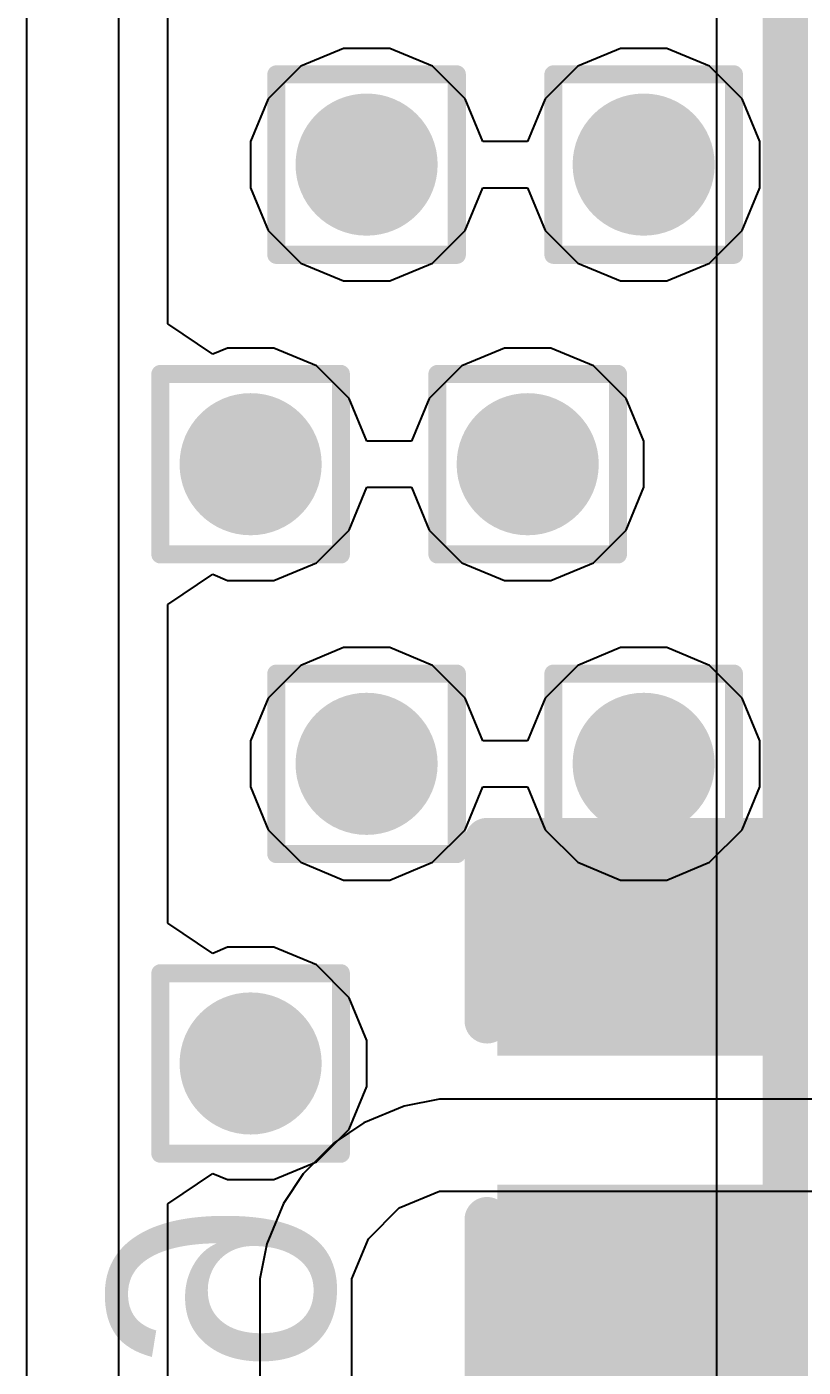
# Model space of a CAD drawing. Header units: inches. Extents: x -12 to 5355, y -7 to 5366.
# Drawn here: x 10.617 to 12.802, y 36.389 to 40.161 of the extents above; entities that cross this region are included whole.
import ezdxf

# ---------------------------------------------------------------- set-up
doc = ezdxf.new("R2010")
doc.units = ezdxf.units.IN
for name, color, linetype in [('BOTTOM LAYER', 5, 'Continuous'), ('Bottom Overlay', 54, 'Continuous'), ('Drill Drawing', 1, 'Continuous'), ('GROUND1', 16, 'Continuous'), ('GROUND2', 156, 'Continuous'), ('Keep-Out Layer', 6, 'Continuous'), ('POWER', 76, 'Continuous'), ('SIGNAL', 90, 'Continuous'), ('TOP LAYER', 1, 'Continuous'), ('Top Overlay', 2, 'Continuous'), ('Top Paste', 8, 'Continuous'), ('Top Solder', 216, 'Continuous'), ('Via Holes', 16, 'Continuous')]:
    doc.layers.add(name, color=color, linetype=linetype)
doc.styles.add('Arial', font='', dxfattribs={"height": 0.2})
doc.styles.get('Arial').set_extended_font_data('Arial')

# ---------------------------------------------------------------- blocks, each defined once
blk = doc.blocks.new('C___0402_135')
at = {"layer": 'TOP LAYER'}
for points in [[(-0.6985, -0.3175), (-0.6985, 0.3175), (-0.2413, 0.3175), (-0.2413, -0.3175)], [(0.2413, -0.3175), (0.2413, 0.3175), (0.6985, 0.3175), (0.6985, -0.3175)]]:
    blk.add_hatch(color=1, dxfattribs=at).paths.add_polyline_path(points)
at = {"layer": 'Top Paste'}
for points in [[(-0.6985, -0.3175), (-0.6985, 0.3175), (-0.2413, 0.3175), (-0.2413, -0.3175)], [(0.2413, -0.3175), (0.2413, 0.3175), (0.6985, 0.3175), (0.6985, -0.3175)]]:
    blk.add_hatch(color=8, dxfattribs=at).paths.add_polyline_path(points)
at = {"layer": 'Top Solder'}
for points in [[(-0.7585, -0.3775), (-0.7585, 0.3775), (-0.1813, 0.3775), (-0.1813, -0.3775)], [(0.1813, -0.3775), (0.1813, 0.3775), (0.7585, 0.3775), (0.7585, -0.3775)]]:
    blk.add_hatch(color=216, dxfattribs=at).paths.add_polyline_path(points)
at = {"layer": 'Top Overlay'}
for points in [[(-0.7874, -0.4064, 0.127, 0.127, 0), (-0.7874, 0.4064, 0.127, 0.127, 0)], [(-0.2794, 0.4064, 0.127, 0.127, 0), (-0.7874, 0.4064, 0.127, 0.127, 0)], [(0.7874, 0.4064, 0.127, 0.127, 0), (0.2794, 0.4064, 0.127, 0.127, 0)], [(0.7874, -0.4064, 0.127, 0.127, 0), (0.7874, 0.4064, 0.127, 0.127, 0)], [(-0.2794, -0.4064, 0.127, 0.127, 0), (-0.7874, -0.4064, 0.127, 0.127, 0)], [(0.7874, -0.4064, 0.127, 0.127, 0), (0.2794, -0.4064, 0.127, 0.127, 0)]]:
    blk.add_lwpolyline(points, format="xyseb", dxfattribs=at)
for points in [[(-0.8191, 0.4064, 0.0635, 0.0635, 1), (-0.7556, 0.4064, 0.0635, 0.0635, 1)], [(-0.8191, 0.4064, 0.0635, 0.0635, 1), (-0.7556, 0.4064, 0.0635, 0.0635, 1)], [(-0.3111, 0.4064, 0.0635, 0.0635, 1), (-0.2477, 0.4064, 0.0635, 0.0635, 1)], [(0.2477, 0.4064, 0.0635, 0.0635, 1), (0.3111, 0.4064, 0.0635, 0.0635, 1)], [(0.7556, 0.4064, 0.0635, 0.0635, 1), (0.8191, 0.4064, 0.0635, 0.0635, 1)], [(0.7556, 0.4064, 0.0635, 0.0635, 1), (0.8191, 0.4064, 0.0635, 0.0635, 1)], [(-0.8191, -0.4064, 0.0635, 0.0635, 1), (-0.7556, -0.4064, 0.0635, 0.0635, 1)], [(-0.8191, -0.4064, 0.0635, 0.0635, 1), (-0.7556, -0.4064, 0.0635, 0.0635, 1)], [(-0.3111, -0.4064, 0.0635, 0.0635, 1), (-0.2477, -0.4064, 0.0635, 0.0635, 1)], [(0.2477, -0.4064, 0.0635, 0.0635, 1), (0.3111, -0.4064, 0.0635, 0.0635, 1)], [(0.7556, -0.4064, 0.0635, 0.0635, 1), (0.8191, -0.4064, 0.0635, 0.0635, 1)], [(0.7556, -0.4064, 0.0635, 0.0635, 1), (0.8191, -0.4064, 0.0635, 0.0635, 1)]]:
    blk.add_lwpolyline(points, format="xyseb", close=True, dxfattribs=at)

msp = doc.modelspace()

# ---------------------------------------------------------------- hatches: boundary and pattern name
at = {"layer": 'BOTTOM LAYER'}
h = msp.add_hatch(color=5, dxfattribs=at)
edge = h.paths.add_edge_path()
edge.add_arc((11.5735, 39.7736), 0.2, 0, 360)
h = msp.add_hatch(color=5, dxfattribs=at)
edge = h.paths.add_edge_path()
edge.add_arc((12.3533, 39.7736), 0.2, 0, 360)
h = msp.add_hatch(color=5, dxfattribs=at)
edge = h.paths.add_edge_path()
edge.add_arc((11.2471, 38.9304), 0.2, 0, 360)
h = msp.add_hatch(color=5, dxfattribs=at)
edge = h.paths.add_edge_path()
edge.add_arc((12.0269, 38.9304), 0.2, 0, 360)
h = msp.add_hatch(color=5, dxfattribs=at)
edge = h.paths.add_edge_path()
edge.add_arc((11.5735, 38.0871), 0.2, 0, 360)
h = msp.add_hatch(color=5, dxfattribs=at)
edge = h.paths.add_edge_path()
edge.add_arc((12.3533, 38.0871), 0.2, 0, 360)
h = msp.add_hatch(color=5, dxfattribs=at)
edge = h.paths.add_edge_path()
edge.add_arc((11.2471, 37.2438), 0.2, 0, 360)
at = {"layer": 'GROUND1'}
h = msp.add_hatch(color=16, dxfattribs=at)
edge = h.paths.add_edge_path()
edge.add_arc((11.5735, 39.7736), 0.2, 0, 360)
h = msp.add_hatch(color=16, dxfattribs=at)
edge = h.paths.add_edge_path()
edge.add_arc((12.3533, 39.7736), 0.2, 0, 360)
h = msp.add_hatch(color=16, dxfattribs=at)
edge = h.paths.add_edge_path()
edge.add_arc((11.2471, 38.9304), 0.2, 0, 360)
h = msp.add_hatch(color=16, dxfattribs=at)
edge = h.paths.add_edge_path()
edge.add_arc((12.0269, 38.9304), 0.2, 0, 360)
h = msp.add_hatch(color=16, dxfattribs=at)
edge = h.paths.add_edge_path()
edge.add_arc((11.5735, 38.0871), 0.2, 0, 360)
h = msp.add_hatch(color=16, dxfattribs=at)
edge = h.paths.add_edge_path()
edge.add_arc((12.3533, 38.0871), 0.2, 0, 360)
h = msp.add_hatch(color=16, dxfattribs=at)
edge = h.paths.add_edge_path()
edge.add_arc((11.2471, 37.2438), 0.2, 0, 360)
at = {"layer": 'GROUND2'}
h = msp.add_hatch(color=156, dxfattribs=at)
edge = h.paths.add_edge_path()
edge.add_arc((11.5735, 39.7736), 0.2, 0, 360)
h = msp.add_hatch(color=156, dxfattribs=at)
edge = h.paths.add_edge_path()
edge.add_arc((12.3533, 39.7736), 0.2, 0, 360)
h = msp.add_hatch(color=156, dxfattribs=at)
edge = h.paths.add_edge_path()
edge.add_arc((11.2471, 38.9304), 0.2, 0, 360)
h = msp.add_hatch(color=156, dxfattribs=at)
edge = h.paths.add_edge_path()
edge.add_arc((12.0269, 38.9304), 0.2, 0, 360)
h = msp.add_hatch(color=156, dxfattribs=at)
edge = h.paths.add_edge_path()
edge.add_arc((11.5735, 38.0871), 0.2, 0, 360)
h = msp.add_hatch(color=156, dxfattribs=at)
edge = h.paths.add_edge_path()
edge.add_arc((12.3533, 38.0871), 0.2, 0, 360)
h = msp.add_hatch(color=156, dxfattribs=at)
edge = h.paths.add_edge_path()
edge.add_arc((11.2471, 37.2438), 0.2, 0, 360)
at = {"layer": 'POWER'}
h = msp.add_hatch(color=76, dxfattribs=at)
edge = h.paths.add_edge_path()
edge.add_arc((11.5735, 39.7736), 0.2, 0, 360)
h = msp.add_hatch(color=76, dxfattribs=at)
edge = h.paths.add_edge_path()
edge.add_arc((12.3533, 39.7736), 0.2, 0, 360)
h = msp.add_hatch(color=76, dxfattribs=at)
edge = h.paths.add_edge_path()
edge.add_arc((11.2471, 38.9304), 0.2, 0, 360)
h = msp.add_hatch(color=76, dxfattribs=at)
edge = h.paths.add_edge_path()
edge.add_arc((12.0269, 38.9304), 0.2, 0, 360)
h = msp.add_hatch(color=76, dxfattribs=at)
edge = h.paths.add_edge_path()
edge.add_arc((11.5735, 38.0871), 0.2, 0, 360)
h = msp.add_hatch(color=76, dxfattribs=at)
edge = h.paths.add_edge_path()
edge.add_arc((12.3533, 38.0871), 0.2, 0, 360)
h = msp.add_hatch(color=76, dxfattribs=at)
edge = h.paths.add_edge_path()
edge.add_arc((11.2471, 37.2438), 0.2, 0, 360)
at = {"layer": 'SIGNAL'}
h = msp.add_hatch(color=90, dxfattribs=at)
edge = h.paths.add_edge_path()
edge.add_arc((11.5735, 39.7736), 0.2, 0, 360)
h = msp.add_hatch(color=90, dxfattribs=at)
edge = h.paths.add_edge_path()
edge.add_arc((12.3533, 39.7736), 0.2, 0, 360)
h = msp.add_hatch(color=90, dxfattribs=at)
edge = h.paths.add_edge_path()
edge.add_arc((11.2471, 38.9304), 0.2, 0, 360)
h = msp.add_hatch(color=90, dxfattribs=at)
edge = h.paths.add_edge_path()
edge.add_arc((12.0269, 38.9304), 0.2, 0, 360)
h = msp.add_hatch(color=90, dxfattribs=at)
edge = h.paths.add_edge_path()
edge.add_arc((11.5735, 38.0871), 0.2, 0, 360)
h = msp.add_hatch(color=90, dxfattribs=at)
edge = h.paths.add_edge_path()
edge.add_arc((12.3533, 38.0871), 0.2, 0, 360)
h = msp.add_hatch(color=90, dxfattribs=at)
edge = h.paths.add_edge_path()
edge.add_arc((11.2471, 37.2438), 0.2, 0, 360)
at = {"layer": 'TOP LAYER'}
h = msp.add_hatch(color=1, dxfattribs=at)
edge = h.paths.add_edge_path()
edge.add_arc((11.5735, 39.7736), 0.2, 0, 360)
h = msp.add_hatch(color=1, dxfattribs=at)
edge = h.paths.add_edge_path()
edge.add_arc((12.3533, 39.7736), 0.2, 0, 360)
h = msp.add_hatch(color=1, dxfattribs=at)
edge = h.paths.add_edge_path()
edge.add_arc((11.2471, 38.9304), 0.2, 0, 360)
h = msp.add_hatch(color=1, dxfattribs=at)
edge = h.paths.add_edge_path()
edge.add_arc((12.0269, 38.9304), 0.2, 0, 360)
h = msp.add_hatch(color=1, dxfattribs=at)
edge = h.paths.add_edge_path()
edge.add_arc((11.5735, 38.0871), 0.2, 0, 360)
h = msp.add_hatch(color=1, dxfattribs=at)
edge = h.paths.add_edge_path()
edge.add_arc((12.3533, 38.0871), 0.2, 0, 360)
h = msp.add_hatch(color=1, dxfattribs=at)
edge = h.paths.add_edge_path()
edge.add_arc((11.2471, 37.2438), 0.2, 0, 360)
at = {"layer": 'Via Holes'}
h = msp.add_hatch(color=7, dxfattribs=at)
edge = h.paths.add_edge_path()
edge.add_arc((11.5735, 39.7736), 0.1, 0, 360)
h = msp.add_hatch(color=7, dxfattribs=at)
edge = h.paths.add_edge_path()
edge.add_arc((12.3533, 39.7736), 0.1, 0, 360)
h = msp.add_hatch(color=7, dxfattribs=at)
edge = h.paths.add_edge_path()
edge.add_arc((11.2471, 38.9304), 0.1, 0, 360)
h = msp.add_hatch(color=7, dxfattribs=at)
edge = h.paths.add_edge_path()
edge.add_arc((12.0269, 38.9304), 0.1, 0, 360)
h = msp.add_hatch(color=7, dxfattribs=at)
edge = h.paths.add_edge_path()
edge.add_arc((11.5735, 38.0871), 0.1, 0, 360)
h = msp.add_hatch(color=7, dxfattribs=at)
edge = h.paths.add_edge_path()
edge.add_arc((12.3533, 38.0871), 0.1, 0, 360)
h = msp.add_hatch(color=7, dxfattribs=at)
edge = h.paths.add_edge_path()
edge.add_arc((11.2471, 37.2438), 0.1, 0, 360)

# ---------------------------------------------------------------- linework, layer by layer
at = {"layer": 'BOTTOM LAYER'}
msp.add_line((10.8762, 33.914), (10.8762, 60.2174), dxfattribs=at)
at = {"layer": 'Drill Drawing'}
for points in [[(11.3195, 40.0276, 0.0508, 0.0508, 0), (11.8275, 40.0276, 0.0508, 0.0508, 0)], [(11.3195, 39.5196, 0.0508, 0.0508, 0), (11.3195, 40.0276, 0.0508, 0.0508, 0)], [(11.8275, 39.5196, 0.0508, 0.0508, 0), (11.8275, 40.0276, 0.0508, 0.0508, 0)], [(12.0993, 40.0276, 0.0508, 0.0508, 0), (12.6073, 40.0276, 0.0508, 0.0508, 0)], [(12.0993, 39.5196, 0.0508, 0.0508, 0), (12.0993, 40.0276, 0.0508, 0.0508, 0)], [(12.6073, 39.5196, 0.0508, 0.0508, 0), (12.6073, 40.0276, 0.0508, 0.0508, 0)], [(11.3195, 39.5196, 0.0508, 0.0508, 0), (11.8275, 39.5196, 0.0508, 0.0508, 0)], [(12.0993, 39.5196, 0.0508, 0.0508, 0), (12.6073, 39.5196, 0.0508, 0.0508, 0)], [(10.9931, 39.1844, 0.0508, 0.0508, 0), (11.5011, 39.1844, 0.0508, 0.0508, 0)], [(10.9931, 38.6764, 0.0508, 0.0508, 0), (10.9931, 39.1844, 0.0508, 0.0508, 0)], [(11.5011, 38.6764, 0.0508, 0.0508, 0), (11.5011, 39.1844, 0.0508, 0.0508, 0)], [(11.7729, 39.1844, 0.0508, 0.0508, 0), (12.2809, 39.1844, 0.0508, 0.0508, 0)], [(11.7729, 38.6764, 0.0508, 0.0508, 0), (11.7729, 39.1844, 0.0508, 0.0508, 0)], [(12.2809, 38.6764, 0.0508, 0.0508, 0), (12.2809, 39.1844, 0.0508, 0.0508, 0)], [(10.9931, 38.6764, 0.0508, 0.0508, 0), (11.5011, 38.6764, 0.0508, 0.0508, 0)], [(11.7729, 38.6764, 0.0508, 0.0508, 0), (12.2809, 38.6764, 0.0508, 0.0508, 0)], [(11.3195, 38.3411, 0.0508, 0.0508, 0), (11.8275, 38.3411, 0.0508, 0.0508, 0)], [(11.3195, 37.8331, 0.0508, 0.0508, 0), (11.3195, 38.3411, 0.0508, 0.0508, 0)], [(11.8275, 37.8331, 0.0508, 0.0508, 0), (11.8275, 38.3411, 0.0508, 0.0508, 0)], [(12.0993, 38.3411, 0.0508, 0.0508, 0), (12.6073, 38.3411, 0.0508, 0.0508, 0)], [(12.0993, 37.8331, 0.0508, 0.0508, 0), (12.0993, 38.3411, 0.0508, 0.0508, 0)], [(12.6073, 37.8331, 0.0508, 0.0508, 0), (12.6073, 38.3411, 0.0508, 0.0508, 0)], [(11.3195, 37.8331, 0.0508, 0.0508, 0), (11.8275, 37.8331, 0.0508, 0.0508, 0)], [(12.0993, 37.8331, 0.0508, 0.0508, 0), (12.6073, 37.8331, 0.0508, 0.0508, 0)], [(10.9931, 37.4978, 0.0508, 0.0508, 0), (11.5011, 37.4978, 0.0508, 0.0508, 0)], [(10.9931, 36.9898, 0.0508, 0.0508, 0), (10.9931, 37.4978, 0.0508, 0.0508, 0)], [(11.5011, 36.9898, 0.0508, 0.0508, 0), (11.5011, 37.4978, 0.0508, 0.0508, 0)], [(10.9931, 36.9898, 0.0508, 0.0508, 0), (11.5011, 36.9898, 0.0508, 0.0508, 0)]]:
    msp.add_lwpolyline(points, format="xyseb", dxfattribs=at)
for points in [[(11.3068, 40.0276, 0.0254, 0.0254, 1), (11.3322, 40.0276, 0.0254, 0.0254, 1)], [(11.3068, 40.0276, 0.0254, 0.0254, 1), (11.3322, 40.0276, 0.0254, 0.0254, 1)], [(11.8148, 40.0276, 0.0254, 0.0254, 1), (11.8402, 40.0276, 0.0254, 0.0254, 1)], [(11.8148, 40.0276, 0.0254, 0.0254, 1), (11.8402, 40.0276, 0.0254, 0.0254, 1)], [(12.0866, 40.0276, 0.0254, 0.0254, 1), (12.112, 40.0276, 0.0254, 0.0254, 1)], [(12.0866, 40.0276, 0.0254, 0.0254, 1), (12.112, 40.0276, 0.0254, 0.0254, 1)], [(12.5946, 40.0276, 0.0254, 0.0254, 1), (12.62, 40.0276, 0.0254, 0.0254, 1)], [(12.5946, 40.0276, 0.0254, 0.0254, 1), (12.62, 40.0276, 0.0254, 0.0254, 1)], [(11.3068, 39.5196, 0.0254, 0.0254, 1), (11.3322, 39.5196, 0.0254, 0.0254, 1)], [(11.3068, 39.5196, 0.0254, 0.0254, 1), (11.3322, 39.5196, 0.0254, 0.0254, 1)], [(11.8148, 39.5196, 0.0254, 0.0254, 1), (11.8402, 39.5196, 0.0254, 0.0254, 1)], [(11.8148, 39.5196, 0.0254, 0.0254, 1), (11.8402, 39.5196, 0.0254, 0.0254, 1)], [(12.0866, 39.5196, 0.0254, 0.0254, 1), (12.112, 39.5196, 0.0254, 0.0254, 1)], [(12.0866, 39.5196, 0.0254, 0.0254, 1), (12.112, 39.5196, 0.0254, 0.0254, 1)], [(12.5946, 39.5196, 0.0254, 0.0254, 1), (12.62, 39.5196, 0.0254, 0.0254, 1)], [(12.5946, 39.5196, 0.0254, 0.0254, 1), (12.62, 39.5196, 0.0254, 0.0254, 1)], [(10.9804, 39.1844, 0.0254, 0.0254, 1), (11.0058, 39.1844, 0.0254, 0.0254, 1)], [(10.9804, 39.1844, 0.0254, 0.0254, 1), (11.0058, 39.1844, 0.0254, 0.0254, 1)], [(11.4884, 39.1844, 0.0254, 0.0254, 1), (11.5138, 39.1844, 0.0254, 0.0254, 1)], [(11.4884, 39.1844, 0.0254, 0.0254, 1), (11.5138, 39.1844, 0.0254, 0.0254, 1)], [(11.7602, 39.1844, 0.0254, 0.0254, 1), (11.7856, 39.1844, 0.0254, 0.0254, 1)], [(11.7602, 39.1844, 0.0254, 0.0254, 1), (11.7856, 39.1844, 0.0254, 0.0254, 1)], [(12.2682, 39.1844, 0.0254, 0.0254, 1), (12.2936, 39.1844, 0.0254, 0.0254, 1)], [(12.2682, 39.1844, 0.0254, 0.0254, 1), (12.2936, 39.1844, 0.0254, 0.0254, 1)], [(10.9804, 38.6764, 0.0254, 0.0254, 1), (11.0058, 38.6764, 0.0254, 0.0254, 1)], [(10.9804, 38.6764, 0.0254, 0.0254, 1), (11.0058, 38.6764, 0.0254, 0.0254, 1)], [(11.4884, 38.6764, 0.0254, 0.0254, 1), (11.5138, 38.6764, 0.0254, 0.0254, 1)], [(11.4884, 38.6764, 0.0254, 0.0254, 1), (11.5138, 38.6764, 0.0254, 0.0254, 1)], [(11.7602, 38.6764, 0.0254, 0.0254, 1), (11.7856, 38.6764, 0.0254, 0.0254, 1)], [(11.7602, 38.6764, 0.0254, 0.0254, 1), (11.7856, 38.6764, 0.0254, 0.0254, 1)], [(12.2682, 38.6764, 0.0254, 0.0254, 1), (12.2936, 38.6764, 0.0254, 0.0254, 1)], [(12.2682, 38.6764, 0.0254, 0.0254, 1), (12.2936, 38.6764, 0.0254, 0.0254, 1)], [(11.3068, 38.3411, 0.0254, 0.0254, 1), (11.3322, 38.3411, 0.0254, 0.0254, 1)], [(11.3068, 38.3411, 0.0254, 0.0254, 1), (11.3322, 38.3411, 0.0254, 0.0254, 1)], [(11.8148, 38.3411, 0.0254, 0.0254, 1), (11.8402, 38.3411, 0.0254, 0.0254, 1)], [(11.8148, 38.3411, 0.0254, 0.0254, 1), (11.8402, 38.3411, 0.0254, 0.0254, 1)], [(12.0866, 38.3411, 0.0254, 0.0254, 1), (12.112, 38.3411, 0.0254, 0.0254, 1)], [(12.0866, 38.3411, 0.0254, 0.0254, 1), (12.112, 38.3411, 0.0254, 0.0254, 1)], [(12.5946, 38.3411, 0.0254, 0.0254, 1), (12.62, 38.3411, 0.0254, 0.0254, 1)], [(12.5946, 38.3411, 0.0254, 0.0254, 1), (12.62, 38.3411, 0.0254, 0.0254, 1)], [(11.3068, 37.8331, 0.0254, 0.0254, 1), (11.3322, 37.8331, 0.0254, 0.0254, 1)], [(11.3068, 37.8331, 0.0254, 0.0254, 1), (11.3322, 37.8331, 0.0254, 0.0254, 1)], [(11.8148, 37.8331, 0.0254, 0.0254, 1), (11.8402, 37.8331, 0.0254, 0.0254, 1)], [(11.8148, 37.8331, 0.0254, 0.0254, 1), (11.8402, 37.8331, 0.0254, 0.0254, 1)], [(12.0866, 37.8331, 0.0254, 0.0254, 1), (12.112, 37.8331, 0.0254, 0.0254, 1)], [(12.0866, 37.8331, 0.0254, 0.0254, 1), (12.112, 37.8331, 0.0254, 0.0254, 1)], [(12.5946, 37.8331, 0.0254, 0.0254, 1), (12.62, 37.8331, 0.0254, 0.0254, 1)], [(12.5946, 37.8331, 0.0254, 0.0254, 1), (12.62, 37.8331, 0.0254, 0.0254, 1)], [(10.9804, 37.4978, 0.0254, 0.0254, 1), (11.0058, 37.4978, 0.0254, 0.0254, 1)], [(10.9804, 37.4978, 0.0254, 0.0254, 1), (11.0058, 37.4978, 0.0254, 0.0254, 1)], [(11.4884, 37.4978, 0.0254, 0.0254, 1), (11.5138, 37.4978, 0.0254, 0.0254, 1)], [(11.4884, 37.4978, 0.0254, 0.0254, 1), (11.5138, 37.4978, 0.0254, 0.0254, 1)], [(10.9804, 36.9898, 0.0254, 0.0254, 1), (11.0058, 36.9898, 0.0254, 0.0254, 1)], [(10.9804, 36.9898, 0.0254, 0.0254, 1), (11.0058, 36.9898, 0.0254, 0.0254, 1)], [(11.4884, 36.9898, 0.0254, 0.0254, 1), (11.5138, 36.9898, 0.0254, 0.0254, 1)], [(11.4884, 36.9898, 0.0254, 0.0254, 1), (11.5138, 36.9898, 0.0254, 0.0254, 1)]]:
    msp.add_lwpolyline(points, format="xyseb", close=True, dxfattribs=at)
at = {"layer": 'GROUND1'}
msp.add_line((10.8762, 33.8074), (10.8762, 60.2174), dxfattribs=at)
at = {"layer": 'GROUND2'}
msp.add_line((10.8762, 33.8074), (10.8762, 60.2174), dxfattribs=at)
at = {"layer": 'Keep-Out Layer'}
msp.add_line((10.6172, 33.8074), (10.6172, 60.2996), dxfattribs=at)
at = {"layer": 'POWER'}
for p, q in [((11.0137, 39.3251), (11.0137, 40.2222)), ((11.5085, 40.1006), (11.3883, 40.0508)), ((11.6386, 40.1006), (11.5085, 40.1006)), ((11.7587, 40.0508), (11.6386, 40.1006)), ((12.2882, 40.1006), (12.1681, 40.0508)), ((12.4183, 40.1006), (12.2882, 40.1006)), ((12.5385, 40.0508), (12.4183, 40.1006)), ((11.3883, 40.0508), (11.2963, 39.9589)), ((11.8507, 39.9589), (11.7587, 40.0508)), ((12.1681, 40.0508), (12.0761, 39.9589)), ((12.6305, 39.9589), (12.5385, 40.0508)), ((11.2963, 39.9589), (11.2465, 39.8387)), ((11.9005, 39.8387), (11.8507, 39.9589)), ((12.0761, 39.9589), (12.0263, 39.8387)), ((12.6803, 39.8387), (12.6305, 39.9589)), ((11.2465, 39.8387), (11.2465, 39.7086)), ((12.0263, 39.8387), (11.9005, 39.8387)), ((12.6803, 39.7086), (12.6803, 39.8387)), ((11.2465, 39.7086), (11.2963, 39.5884)), ((11.8507, 39.5884), (11.9005, 39.7086)), ((11.9005, 39.7086), (12.0263, 39.7086)), ((12.0263, 39.7086), (12.0761, 39.5884)), ((12.6305, 39.5884), (12.6803, 39.7086)), ((11.2963, 39.5884), (11.3883, 39.4964)), ((11.7587, 39.4964), (11.8507, 39.5884)), ((12.0761, 39.5884), (12.1681, 39.4964)), ((12.5385, 39.4964), (12.6305, 39.5884)), ((11.3883, 39.4964), (11.5085, 39.4466)), ((11.6386, 39.4466), (11.7587, 39.4964)), ((12.1681, 39.4964), (12.2882, 39.4466)), ((12.4183, 39.4466), (12.5385, 39.4964)), ((11.5085, 39.4466), (11.6386, 39.4466)), ((12.2882, 39.4466), (12.4183, 39.4466)), ((11.1407, 39.2402), (11.0137, 39.3251)), ((11.1821, 39.2574), (11.1407, 39.2402)), ((11.3122, 39.2574), (11.1821, 39.2574)), ((11.4323, 39.2076), (11.3122, 39.2574)), ((11.9619, 39.2574), (11.8417, 39.2076)), ((12.0919, 39.2574), (11.9619, 39.2574)), ((12.2121, 39.2076), (12.0919, 39.2574)), ((11.5243, 39.1156), (11.4323, 39.2076)), ((11.8417, 39.2076), (11.7497, 39.1156)), ((12.3041, 39.1156), (12.2121, 39.2076)), ((11.5741, 38.9954), (11.5243, 39.1156)), ((11.7497, 39.1156), (11.6999, 38.9954)), ((12.3539, 38.9954), (12.3041, 39.1156)), ((11.6999, 38.9954), (11.5741, 38.9954)), ((12.3539, 38.8653), (12.3539, 38.9954)), ((11.5243, 38.7451), (11.5741, 38.8653)), ((11.5741, 38.8653), (11.6999, 38.8653)), ((11.6999, 38.8653), (11.7497, 38.7451)), ((12.3041, 38.7451), (12.3539, 38.8653)), ((11.4323, 38.6531), (11.5243, 38.7451)), ((11.7497, 38.7451), (11.8417, 38.6531)), ((12.2121, 38.6531), (12.3041, 38.7451)), ((11.3122, 38.6034), (11.4323, 38.6531)), ((11.8417, 38.6531), (11.9619, 38.6034)), ((12.0919, 38.6034), (12.2121, 38.6531)), ((11.0137, 38.5356), (11.1407, 38.6205)), ((11.1407, 38.6205), (11.1821, 38.6034)), ((11.1821, 38.6034), (11.3122, 38.6034)), ((11.9619, 38.6034), (12.0919, 38.6034)), ((11.0137, 37.6385), (11.0137, 38.5356)), ((11.5085, 38.4141), (11.3883, 38.3643)), ((11.6386, 38.4141), (11.5085, 38.4141)), ((11.7587, 38.3643), (11.6386, 38.4141)), ((12.2882, 38.4141), (12.1681, 38.3643)), ((12.4183, 38.4141), (12.2882, 38.4141)), ((12.5385, 38.3643), (12.4183, 38.4141)), ((11.3883, 38.3643), (11.2963, 38.2723)), ((11.8507, 38.2723), (11.7587, 38.3643)), ((12.1681, 38.3643), (12.0761, 38.2723)), ((12.6305, 38.2723), (12.5385, 38.3643)), ((11.2963, 38.2723), (11.2465, 38.1521)), ((11.9005, 38.1521), (11.8507, 38.2723)), ((12.0761, 38.2723), (12.0263, 38.1521)), ((12.6803, 38.1521), (12.6305, 38.2723)), ((11.2465, 38.1521), (11.2465, 38.022)), ((12.0263, 38.1521), (11.9005, 38.1521)), ((12.6803, 38.022), (12.6803, 38.1521)), ((11.2465, 38.022), (11.2963, 37.9018)), ((11.8507, 37.9018), (11.9005, 38.022)), ((11.9005, 38.022), (12.0263, 38.022)), ((12.0263, 38.022), (12.0761, 37.9018)), ((12.6305, 37.9018), (12.6803, 38.022)), ((11.2963, 37.9018), (11.3883, 37.8099)), ((11.7587, 37.8099), (11.8507, 37.9018)), ((12.0761, 37.9018), (12.1681, 37.8099)), ((12.5385, 37.8099), (12.6305, 37.9018)), ((11.3883, 37.8099), (11.5085, 37.7601)), ((11.6386, 37.7601), (11.7587, 37.8099)), ((12.1681, 37.8099), (12.2882, 37.7601)), ((12.4183, 37.7601), (12.5385, 37.8099)), ((11.5085, 37.7601), (11.6386, 37.7601)), ((12.2882, 37.7601), (12.4183, 37.7601)), ((11.1407, 37.5537), (11.0137, 37.6385)), ((11.1821, 37.5708), (11.1407, 37.5537)), ((11.3122, 37.5708), (11.1821, 37.5708)), ((11.4323, 37.521), (11.3122, 37.5708)), ((11.5243, 37.429), (11.4323, 37.521)), ((11.5741, 37.3088), (11.5243, 37.429)), ((11.5741, 37.1788), (11.5741, 37.3088)), ((11.5243, 37.0586), (11.5741, 37.1788)), ((11.4323, 36.9666), (11.5243, 37.0586)), ((11.0137, 36.8491), (11.1407, 36.9339)), ((11.1407, 36.9339), (11.1821, 36.9168)), ((11.3122, 36.9168), (11.4323, 36.9666)), ((11.1821, 36.9168), (11.3122, 36.9168)), ((11.0137, 35.4524), (11.0137, 36.8491))]:
    msp.add_line(p, q, dxfattribs=at)
at = {"layer": 'SIGNAL'}
for p, q in [((10.8762, 33.8074), (10.8762, 60.2174)), ((12.5579, 44.5092), (12.5579, 23.3423))]:
    msp.add_line(p, q, dxfattribs=at)
msp.add_lwpolyline([(12.7521, 10.0248, 0.127, 0.127, 0), (12.7521, 44.5092, 0.127, 0.127, 0)], format="xyseb", dxfattribs=at)
at = {"layer": 'TOP LAYER'}
for p, q in [((10.8762, 33.8074), (10.8762, 57.7662)), ((11.6792, 37.1233), (11.566, 37.0764)), ((11.7783, 37.143), (11.6792, 37.1233)), ((11.6792, 37.1233), (11.6792, 37.1233)), ((11.8396, 37.143), (11.7783, 37.143)), ((16.1258, 37.143), (11.8396, 37.143)), ((11.8396, 37.143), (11.8396, 37.143)), ((11.566, 37.0764), (11.482, 37.0202)), ((11.482, 37.0202), (11.3954, 36.9336)), ((11.3954, 36.9336), (11.3392, 36.8496)), ((11.6651, 36.8371), (11.7783, 36.884)), ((11.7783, 36.884), (11.8396, 36.884)), ((11.8396, 36.884), (16.1258, 36.884)), ((11.8396, 36.884), (11.8396, 36.884)), ((11.3392, 36.8496), (11.2923, 36.7364)), ((11.5785, 36.7505), (11.6651, 36.8371)), ((11.5316, 36.6373), (11.5785, 36.7505)), ((11.2923, 36.7364), (11.2726, 36.6373)), ((11.2923, 36.7364), (11.2923, 36.7364)), ((11.2726, 36.6373), (11.2726, 36.576)), ((11.5316, 36.576), (11.5316, 36.6373)), ((11.2726, 36.576), (11.2726, 34.3916)), ((11.5316, 34.3916), (11.5316, 36.576))]:
    msp.add_line(p, q, dxfattribs=at)
for points in [[(12.3533, 37.5882, 0.254, 0.254, 0), (12.3533, 38.0871, 0.254, 0.254, 0)], [(12.319, 37.5539, 0.1524, 0.1524, 0), (12.3533, 37.5882, 0.1524, 0.1524, 0)]]:
    msp.add_lwpolyline(points, format="xyseb", dxfattribs=at)
for points in [[(12.2898, 38.0871, 0.127, 0.127, 1), (12.4168, 38.0871, 0.127, 0.127, 1)], [(12.2898, 37.5882, 0.127, 0.127, 1), (12.4168, 37.5882, 0.127, 0.127, 1)], [(12.3152, 37.5882, 0.0762, 0.0762, 1), (12.3914, 37.5882, 0.0762, 0.0762, 1)], [(12.2809, 37.5539, 0.0762, 0.0762, 1), (12.3571, 37.5539, 0.0762, 0.0762, 1)]]:
    msp.add_lwpolyline(points, format="xyseb", close=True, dxfattribs=at)

# ---------------------------------------------------------------- block references
at = {"rotation": 270}
msp.add_blockref('C___0402_135', (12.319, 37.084), dxfattribs=at)

# ---------------------------------------------------------------- texts
at = {"layer": 'Bottom Overlay', "style": 'Arial', "text_generation_flag": 2}
msp.add_text('C49', height=0.635, rotation=270, dxfattribs=at).set_placement((10.8458, 35.2298))

doc.saveas('drawing.dxf')
